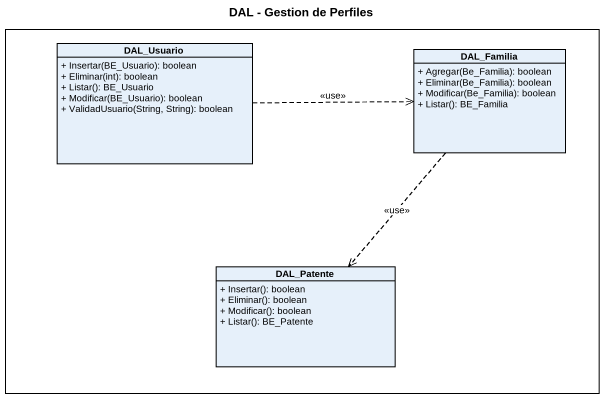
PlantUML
@startuml
title DAL - Gestion de Perfiles
hide circle
hide empty members
skinparam classAttributeIconSize 0
rectangle " " as rectangle1 {
  class DAL_Usuario {
    + Insertar(BE_Usuario): boolean
    + Eliminar(int): boolean
    + Listar(): BE_Usuario
    + Modificar(BE_Usuario): boolean
    + ValidadUsuario(String, String): boolean
  }
  class DAL_Familia {
    + Agregar(Be_Familia): boolean
    + Eliminar(Be_Familia): boolean
    + Modificar(Be_Familia): boolean
    + Listar(): BE_Familia
  }
  class DAL_Patente {
    + Insertar(): boolean
    + Eliminar(): boolean
    + Modificar(): boolean
    + Listar(): BE_Patente
  }
}
DAL_Usuario .right.> DAL_Familia : <<use>>
DAL_Familia ..> DAL_Patente : <<use>>
@enduml
